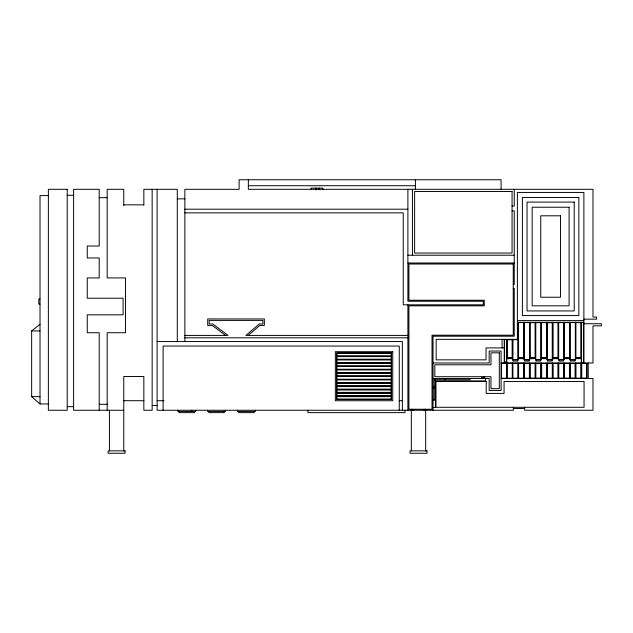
<?xml version="1.0" encoding="UTF-8"?>
<svg xmlns="http://www.w3.org/2000/svg" width="633" height="633" viewBox="0 0 633 633"><rect width="100%" height="100%" fill="white"/><g stroke="black" fill="none" stroke-linecap="round" stroke-linejoin="round"><path stroke-width="0.95" d="M248.104 335.411L259.846 325.433L264.349 325.433L264.349 318.953L207.703 318.953L207.703 325.433L212.253 325.433L225.633 335.411M48.369 403.957L40.014 403.957L31.65 396.654L31.65 330.948L40.014 324.254M248.342 185.722L415.39 185.722M67.217 195.273L73.602 195.273M48.369 195.605L40.014 195.605L40.014 403.957M99.175 197.662L107.183 197.662M177.287 198.857L184.86 198.857M123.759 204.831L143.841 204.831M512.065 206.097L514.249 206.097L514.249 189.307M184.86 209.199L407.897 209.199M512.065 210.876L514.249 210.876L514.249 284.383L513.244 284.383M184.86 212.862L403.253 212.862L403.253 304.829L483.272 304.829L483.272 301.245L407.897 301.245L407.897 189.307M407.897 255.226L514.249 255.226M407.897 263.004L514.249 263.004M513.244 288.387L514.249 288.387L514.249 336.21L433.035 336.21L433.035 410.255M40.014 299.021L38.819 299.021L38.819 304.125L40.014 304.125M583.879 319.167L596.571 319.167L596.571 317.062L592.986 317.062L592.986 189.307L248.342 189.307L248.342 179.748M517.383 320.591L583.879 320.591M517.383 322.316L583.879 322.316M583.879 323.732L601.35 323.732L601.35 325.845L592.986 325.845L592.986 362.986L501.107 362.986M31.65 330.948L40.014 330.948M184.86 335.411L228.054 335.411L212.735 323.985L209.151 323.985L209.151 320.401L262.901 320.401L262.901 323.985L259.316 323.985L245.873 335.411L407.897 335.411M184.86 337.8L407.897 337.8M157.111 341.559L402.359 341.559L402.359 410.255M504.248 347.905L486.033 347.905L486.033 359.845L436.169 359.845L436.169 339.343L517.383 339.343L517.383 192.44L583.879 192.44L583.879 362.986M336.59 356.244L391.526 356.244M507.207 357.455L512.192 357.455L512.192 358.65M530.169 357.455L535.043 357.455L535.043 358.65M507.255 358.238L512.144 358.238L512.144 339.755L507.255 339.755L507.207 358.65M530.106 358.294L535.114 358.294L535.114 322.68L530.106 322.68L530.169 358.65M506.835 358.65L512.564 358.65M518.292 358.65L524.021 358.65M529.742 358.65L535.471 358.65M541.199 358.65L546.928 358.65M552.656 358.65L558.385 358.65M564.106 358.65L569.835 358.65M575.563 358.65L581.292 358.65M336.59 359.576L391.526 359.576M336.59 362.899L391.526 362.899M433.035 362.986L489.167 362.986L489.167 351.038L501.107 351.038L501.107 390.45L489.167 390.45L489.167 378.51L433.035 378.51M336.59 366.23L391.526 366.23M336.59 369.553L391.526 369.553M336.59 372.884L391.526 372.884M336.59 376.208L391.526 376.208M483.984 377.909L484.633 377.909M501.107 378.51L592.986 378.51L592.986 410.255L524.662 410.255L524.662 407.296M336.59 379.539L391.526 379.539M434.222 379.705L470.002 379.705L470.002 378.51M435.417 380.9L485.582 380.9M336.59 382.862L391.526 382.862M336.59 386.193L391.526 386.193M433.035 386.47L434.222 386.47M433.035 388.061L434.222 388.061M336.59 389.517L391.526 389.517M336.59 392.848L391.526 392.848M336.59 396.171L391.526 396.171M31.65 396.654L40.014 396.654M433.035 400.009L434.222 400.009M433.035 400.032L434.222 400.032L434.222 378.51M123.759 400.705L143.841 400.705M157.111 400.705L164.034 400.705M399.273 400.705L402.359 400.705M99.207 404.281L107.57 404.281M152.157 405.476L157.111 405.476M67.217 406.671L73.602 406.671M433.035 407.423L435.417 407.423L435.417 379.309M513.347 408.491L524.662 408.491M123.759 410.255L73.602 410.255L73.602 189.307L99.207 189.307L99.207 246.023L87.259 246.023L87.259 257.971L99.207 257.971L99.207 277.927L87.259 277.927L87.259 298.23L123.095 298.23L123.095 314.823L87.259 314.823L87.259 332.736L99.207 332.736L99.207 410.255M588.215 362.986L588.215 378.51M587.02 363.389L587.02 378.099M583.444 361.791L583.444 362.986M581.292 322.316L581.292 378.51M580.754 358.65L580.754 357.455L576.101 357.455L576.101 358.65M575.563 322.316L575.563 359.845L569.835 359.845L569.835 322.316M575.563 362.986L575.563 378.51M575.057 359.845L575.057 361.039L570.349 361.039L570.349 359.845M569.835 362.986L569.835 378.51M569.423 358.65L569.423 357.455L564.525 357.455L564.525 358.65M564.106 322.316L564.106 359.845L558.385 359.845L558.385 322.316M564.106 362.986L564.106 378.51M563.457 359.845L563.457 361.039L559.034 361.039L559.034 359.845M558.385 362.986L558.385 378.51M557.831 358.65L557.831 357.455L553.202 357.455L553.202 358.65M552.656 322.316L552.656 359.845L546.928 359.845L546.928 322.316M552.656 362.986L552.656 378.51M552.166 359.845L552.166 361.039L547.41 361.039L547.41 359.845M546.928 362.986L546.928 378.51M546.501 358.65L546.501 357.455L541.626 357.455L541.626 358.65M541.199 322.316L541.199 359.845L535.471 359.845L535.471 322.316M541.199 362.986L541.199 378.51M540.669 359.845L540.669 361.039L536.009 361.039L536.009 359.845M535.471 362.986L535.471 378.51M529.742 322.316L529.742 359.845L524.021 359.845L524.021 322.316M529.742 362.986L529.742 378.51M529.267 359.845L529.267 361.039L524.496 361.039L524.496 359.845M524.021 362.986L524.021 378.51M523.618 358.65L523.618 357.455L518.688 357.455L518.688 358.65M518.292 322.316L518.292 359.845L512.564 359.845L512.564 339.343M518.292 362.986L518.292 378.51M517.889 359.845L517.889 361.039L512.967 361.039L512.967 359.845M513.347 407.296L513.347 410.255L157.111 410.255L157.111 189.307M512.564 362.986L512.564 378.51M506.835 339.343L506.835 378.51M506.432 362.986L506.432 361.791L504.651 361.791L504.651 362.986M504.248 339.343L504.248 362.986M502.08 339.343L502.08 347.905M501.083 189.307L501.083 179.748L239.108 179.748L239.108 189.307L184.86 189.307L184.86 341.559M485.582 378.51L485.527 380.9M484.633 376.714L484.633 378.51M483.984 376.714L483.984 378.51M482.227 378.51L482.227 377.315L481.586 377.315L481.586 378.51M444.975 378.51L444.975 379.705M425.661 409.25L425.661 450.862M424.063 409.25L424.063 410.255M415.39 179.748L415.39 189.307M412.93 409.25L412.93 410.255M412.439 189.307L412.439 255.226M411.323 409.25L411.323 450.862M407.897 304.829L407.897 410.255M404.993 410.255L404.993 412.645L307.899 412.645L307.899 410.255M399.273 410.255L399.273 346.053L163.1 346.053L163.1 410.255M322.854 189.9L322.854 188.112L311.088 188.112L311.088 189.307M319.167 188.112L319.167 189.307M315.962 188.112L315.962 190.019M255.36 410.255L255.36 411.45L237.446 411.45L237.446 410.255M254.165 411.45L254.165 412.645L238.641 412.645L238.641 411.45M225.498 410.255L225.498 411.45L207.584 411.45L207.584 410.255M224.304 411.45L224.304 412.645L208.779 412.645L208.779 411.45M195.724 410.255L195.724 411.45L177.81 411.45L177.81 410.255M194.529 411.45L194.529 412.645L179.004 412.645L179.004 411.45M191.72 410.255L191.72 411.45M177.287 341.559L177.287 189.307L143.841 189.307L143.841 205.108M152.157 189.307L152.157 410.255L143.841 410.255L143.841 376.477L123.759 376.477L123.759 450.862M123.759 205.551L123.759 189.307L107.183 189.307L107.183 277.927L125.484 277.927L125.484 332.736L107.183 332.736L107.183 410.255M109.43 410.255L109.43 450.862M67.217 189.307L48.369 189.307L48.369 410.255L67.217 410.255L67.217 189.307M512.065 191.49L414.623 191.49L414.623 253.042L512.065 253.042L512.065 191.49M578.855 197.464L522.407 197.464L522.407 315.566L578.855 315.566L578.855 197.464M574.218 202.101L527.044 202.101L527.044 310.93L574.218 310.93L574.218 202.101M569.091 207.236L532.179 207.236L532.179 305.802L569.091 305.802L569.091 207.236M560.521 215.798L540.74 215.798L540.74 297.233L560.521 297.233L560.521 215.798M513.244 264.008L408.91 264.008L408.91 300.24L484.277 300.24L484.277 305.834L408.91 305.834L408.91 409.25L432.022 409.25L432.022 335.205L513.244 335.205L513.244 264.008M523.744 322.593L518.569 322.593L518.569 358.373L523.744 358.373L523.744 322.593M529.497 322.569L524.274 322.569L524.274 359.591L529.497 359.591L529.497 322.569M569.565 322.593L564.383 322.593L564.383 358.381L569.565 358.381L569.565 322.593M575.318 322.569L570.08 322.569L570.08 359.599L575.318 359.599L575.318 322.569M583.618 322.585L581.561 322.585L581.561 362.717L583.618 362.717L583.618 322.585M517.952 322.656L517.723 339.684L512.904 339.684L512.904 359.504L517.952 359.504L517.952 322.656M540.883 322.64L535.787 322.64L535.787 359.528L540.883 359.528L540.883 322.64M546.58 322.664L541.547 322.664L541.547 358.31L546.58 358.31L546.58 322.664M552.253 322.727L547.331 322.727L547.331 359.441L552.253 359.441L552.253 322.727M558.053 322.648L552.981 322.648L552.981 358.325L558.053 358.325L558.053 322.648M563.813 322.616L558.678 322.616L558.678 359.552L563.813 359.552L563.813 322.616M580.983 322.624L575.872 322.624L575.872 358.349L580.983 358.349L580.983 322.624M506.527 339.652L504.548 339.652L504.548 362.677L506.527 362.677L506.527 339.652M392.753 351.695L335.355 351.695L335.355 400.729L392.753 400.729L392.753 351.695M391.526 352.921L336.59 352.921L336.59 399.502L391.526 399.502L391.526 352.921M499.31 352.834L490.963 352.834L490.963 364.782L434.831 364.782L434.831 376.714L490.963 376.714L490.963 388.654L499.31 388.654L499.31 352.834M391.249 353.198L336.859 353.198L336.859 355.968L391.249 355.968L391.249 353.198M391.17 356.601L336.938 356.601L336.938 359.22L391.17 359.22L391.17 356.601M391.202 359.9L336.914 359.9L336.914 362.574L391.202 362.574L391.202 359.9M391.21 363.223L336.906 363.223L336.906 365.914L391.21 365.914L391.21 363.223M506.535 363.287L501.415 363.287L501.415 378.202L506.535 378.202L506.535 363.287M512.271 363.279L507.128 363.279L507.128 378.218L512.271 378.218L512.271 363.279M517.984 363.295L512.872 363.295L512.872 378.202L517.984 378.202L517.984 363.295M523.705 363.295L518.601 363.295L518.601 378.202L523.705 378.202L523.705 363.295M529.386 363.342L524.377 363.342L524.377 378.146L529.386 378.146L529.386 363.342M540.827 363.358L535.85 363.358L535.85 378.138L540.827 378.138L540.827 363.358M552.285 363.35L547.292 363.35L547.292 378.138L552.285 378.138L552.285 363.35M580.936 363.342L575.919 363.342L575.919 378.154L580.936 378.154L580.936 363.342M535.083 363.374L530.138 363.374L530.138 378.123L535.083 378.123L535.083 363.374M546.461 363.453L541.666 363.453L541.666 378.043L546.461 378.043L546.461 363.453M557.997 363.374L553.044 363.374L553.044 378.123L557.997 378.123L557.997 363.374M563.718 363.374L558.773 363.374L558.773 378.115L563.718 378.115L563.718 363.374M569.447 363.374L564.501 363.374L564.501 378.115L569.447 378.115L569.447 363.374M575.073 363.469L570.325 363.469L570.325 378.02L575.073 378.02L575.073 363.469M586.577 363.429L581.735 363.429L581.735 378.067L586.577 378.067L586.577 363.429M391.21 366.539L336.898 366.539L336.898 369.245L391.21 369.245L391.21 366.539M391.186 369.894L336.93 369.894L336.93 372.544L391.186 372.544L391.186 369.894M391.194 373.217L336.914 373.217L336.914 375.875L391.194 375.875L391.194 373.217M391.226 376.508L336.883 376.508L336.883 379.238L391.226 379.238L391.226 376.508M391.186 379.879L336.922 379.879L336.922 382.53L391.186 382.53L391.186 379.879M486.207 381.47L435.987 381.47L435.987 407.296L584.061 407.296L584.061 381.47L504.066 381.47L504.066 393.409L486.207 393.409L486.207 381.47M391.147 383.242L336.962 383.242L336.962 385.814L391.147 385.814L391.147 383.242M391.115 386.597L336.993 386.597L336.993 389.113L391.115 389.113L391.115 386.597M391.044 389.999L337.065 389.999L337.065 392.365L391.044 392.365L391.044 389.999M391.154 393.22L336.962 393.22L336.962 395.799L391.154 395.799L391.154 393.22M391.044 396.654L337.072 396.654L337.072 399.019L391.044 399.019L391.044 396.654M125.057 450.862L108.132 450.862L108.132 453.252L125.057 453.252L125.057 450.862M426.951 450.862L410.034 450.862L410.034 453.252L426.951 453.252L426.951 450.862"/></g></svg>
